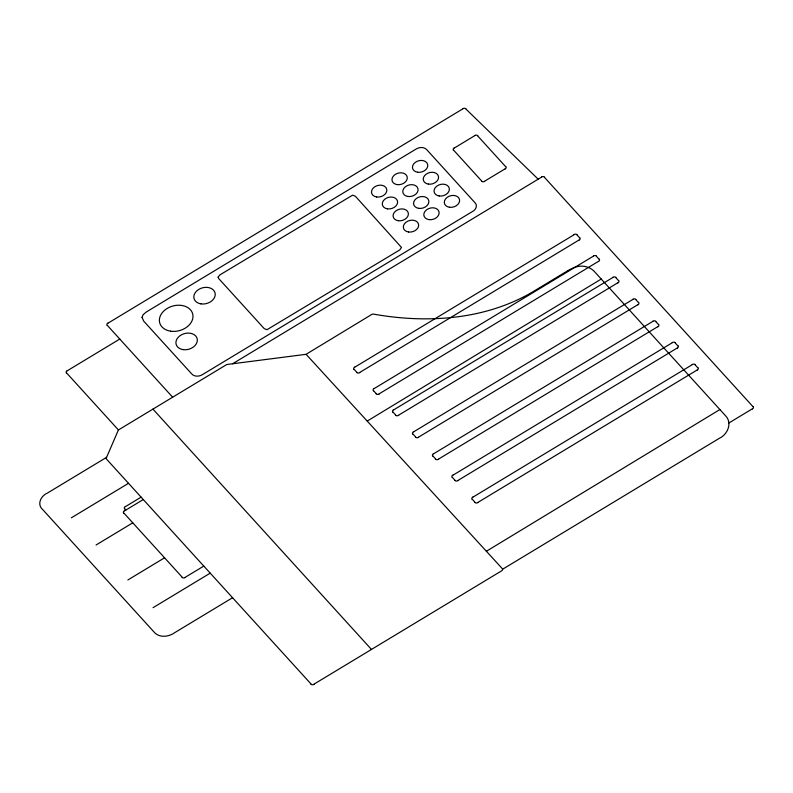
<?xml version="1.0" encoding="UTF-8"?>
<svg xmlns="http://www.w3.org/2000/svg" width="793" height="793" viewBox="0 0 793 793"><rect width="100%" height="100%" fill="white"/><g stroke="black" fill="none" stroke-linecap="round" stroke-linejoin="round"><path stroke-width="1.19" d="M313.889 684.22L501.652 570.811A2.052 1.536 -15.4 0 0 502.256 568.601L306.683 354.957A2.032 1.517 -15.4 0 0 305.84 354.461L371.689 314.494A2.062 1.536 -15.4 0 1 373.483 314.117C426.535 323.584 484.087 319.995 531.568 292.577L567.411 270.928M502.564 569.265L719.509 438.202C727.508 434.564 732.445 423.145 725.843 416.087L595.265 272.485C590.379 266.478 581.715 264.565 574.618 267.469M367.218 421.083L601.233 279.047M486.387 551.264L719.885 409.545M107.987 323.187L462.993 108.76M67.266 370.767L119.773 339.057M454.32 148.013L474.809 135.643M484.543 181.25L505.022 168.879M232.587 363.769L541.599 177.117M106.599 457.333L47.491 493.028C41.058 495.655 36.478 504.358 42.782 509.661L153.654 631.595C158.778 638.107 168.374 637.156 174.549 632.764L232.587 597.714M71.36 517.819L128.535 483.284M354.798 367.169L574.132 234.698M125.453 506.618L141.134 497.142M124.521 510.861L143.295 499.521M359.655 372.512L578.979 240.041M96.072 544.999L132.768 522.835M374.227 388.53L593.551 256.06M379.084 393.873L598.408 261.403M393.655 409.892L612.979 277.421M398.512 415.235L617.836 282.764M127.871 579.97L164.567 557.806M413.619 431.848L632.943 299.377M185.037 577.413L203.811 566.073M418.476 437.191L637.8 304.72M153.059 607.676L210.234 573.141M433.583 453.804L652.907 321.334M438.44 459.147L657.764 326.676M453.001 475.176L672.335 342.695M457.858 480.508L677.182 348.038M472.965 497.132L692.299 364.651M477.822 502.465L697.156 369.994M728.876 422.996L752.309 408.841M305.791 354.481L305.83 354.471A2.151 1.606 -15.4 0 0 304.958 354.451L227.343 364.443A2.052 1.527 -15.4 0 0 226.302 364.8L119 429.618A2.052 1.527 -15.4 0 0 118.167 430.51L106.391 457.809A2.101 1.566 -15.4 0 0 106.559 459.167L311.104 684.072M465.729 108.859L538.189 179.178M544.394 177.275L752.934 406.621M576.917 234.857L579.614 237.821M596.336 256.218L599.032 259.182M615.764 277.58L618.461 280.544M635.728 299.536L638.424 302.5M655.692 321.492L658.388 324.456M675.121 342.854L677.817 345.817M695.084 364.81L697.781 367.774M477.594 135.801L505.647 166.659M453.695 150.234L481.757 181.091M354.174 369.389L356.87 372.353M373.602 390.751L376.298 393.715M393.021 412.112L395.717 415.076M412.984 434.068L415.691 437.032M432.948 456.025L435.654 458.988M452.377 477.386L455.073 480.36M472.341 499.342L475.037 502.316M107.362 325.408L172.646 397.214M152.94 409.109L371.471 649.447M66.632 372.988L118.494 430.024M124.818 508.838L125.899 510.028M123.896 513.071L182.251 577.254M185.156 577.542A2.26 1.685 -15.4 0 1 182.073 577.363M123.718 513.18A2.26 1.685 -15.4 0 1 124.412 510.732M398.621 415.363A2.26 1.685 -15.4 0 1 395.538 415.185M392.842 412.221A2.26 1.685 -15.4 0 1 393.536 409.773M574.013 234.569A2.26 1.685 -15.4 0 1 577.096 234.748M579.792 237.712A2.26 1.685 -15.4 0 1 579.098 240.16M379.193 394.002A2.26 1.685 -15.4 0 1 376.12 393.824M373.424 390.86A2.26 1.685 -15.4 0 1 374.118 388.411M567.441 270.958A30.154 22.482 -15.4 0 1 574.598 267.429M359.774 372.631A2.26 1.685 -15.4 0 1 356.691 372.462M353.995 369.498A2.26 1.685 -15.4 0 1 354.689 367.05M438.549 459.276A2.26 1.685 -15.4 0 1 435.476 459.097M432.77 456.134A2.26 1.685 -15.4 0 1 433.464 453.685M457.977 480.637A2.26 1.685 -15.4 0 1 454.895 480.459M452.198 477.495A2.26 1.685 -15.4 0 1 452.892 475.047M418.585 437.32A2.26 1.685 -15.4 0 1 415.502 437.141M412.806 434.177A2.26 1.685 -15.4 0 1 413.5 431.729M477.941 502.593A2.26 1.685 -15.4 0 1 474.858 502.415M472.162 499.451A2.26 1.685 -15.4 0 1 472.856 497.003M692.18 364.532A2.26 1.685 -15.4 0 1 695.263 364.701M697.959 367.665A2.26 1.685 -15.4 0 1 697.265 370.123M314.008 684.349A2.26 1.685 -15.4 0 1 310.925 684.181M66.453 373.097A2.26 1.685 -15.4 0 1 67.147 370.648M107.184 325.517A2.26 1.685 -15.4 0 1 107.878 323.068M462.904 108.661A2.22 1.655 -15.4 0 1 465.868 108.76M541.49 176.998A2.26 1.685 -15.4 0 1 544.573 177.166M753.112 406.512A2.26 1.685 -15.4 0 1 752.418 408.97M593.442 255.941A2.26 1.685 -15.4 0 1 596.514 256.109M599.211 259.073A2.26 1.685 -15.4 0 1 598.517 261.521M672.216 342.576A2.26 1.685 -15.4 0 1 675.299 342.745M677.995 345.708A2.26 1.685 -15.4 0 1 677.301 348.167M612.86 277.302A2.26 1.685 -15.4 0 1 615.943 277.471M618.639 280.435A2.26 1.685 -15.4 0 1 617.945 282.893M652.788 321.215A2.26 1.685 -15.4 0 1 655.87 321.383M658.567 324.347A2.26 1.685 -15.4 0 1 657.873 326.805M124.64 508.947A2.26 1.685 -15.4 0 1 125.334 506.499M632.824 299.258A2.26 1.685 -15.4 0 1 635.907 299.427M638.603 302.391A2.26 1.685 -15.4 0 1 637.909 304.849M453.517 150.343A2.26 1.685 -15.4 0 1 454.211 147.894M474.69 135.524A2.26 1.685 -15.4 0 1 477.773 135.692M505.825 166.55A2.26 1.685 -15.4 0 1 505.131 168.998M484.652 181.369A2.26 1.685 -15.4 0 1 481.579 181.201M142.066 317.359L143.741 321.165L191.361 373.533C194.245 377.21 199.667 376.675 203.147 374.197L472.033 211.781C475.651 210.294 478.258 205.407 474.69 202.403L427.169 150.135C424.275 146.447 418.863 147.002 415.373 149.481L146.348 311.966L143.146 314.652L142.066 317.359M218.105 277.114L218.789 278.65L264.277 328.679L267.033 329.68L399.771 249.914L401.476 247.436L355.333 196.178L352.568 195.177L219.889 274.903L218.105 277.074M428.379 184.105A7.781 5.799 -15.4 0 0 438.44 176.264A7.781 5.799 -15.4 0 0 425.91 174.361A7.781 5.799 -15.4 0 0 428.379 184.105M418.694 208.351A7.781 5.799 -15.4 0 0 428.745 200.51A7.781 5.799 -15.4 0 0 416.226 198.607A7.781 5.799 -15.4 0 0 418.694 208.351M387.42 208.846A7.781 5.799 -15.4 0 0 397.471 201.006A7.781 5.799 -15.4 0 0 384.952 199.102A7.781 5.799 -15.4 0 0 387.42 208.846M183.084 349.624A10.884 8.118 -15.4 0 0 197.15 338.661A10.884 8.118 -15.4 0 0 179.634 335.994A10.884 8.118 -15.4 0 0 183.084 349.624M449.423 207.251A7.781 5.799 -15.4 0 0 459.484 199.41A7.781 5.799 -15.4 0 0 446.955 197.507A7.781 5.799 -15.4 0 0 449.423 207.251M200.986 303.878A10.884 8.118 -15.4 0 0 215.052 292.914A10.884 8.118 -15.4 0 0 197.536 290.248A10.884 8.118 -15.4 0 0 200.986 303.878M408.464 231.992A7.781 5.799 -15.4 0 0 418.516 224.151A7.781 5.799 -15.4 0 0 405.996 222.248A7.781 5.799 -15.4 0 0 408.464 231.992M397.105 184.61A7.781 5.799 -15.4 0 0 407.166 176.77A7.781 5.799 -15.4 0 0 394.636 174.866A7.781 5.799 -15.4 0 0 397.105 184.61M376.625 196.981A7.781 5.799 -15.4 0 0 386.687 189.14A7.781 5.799 -15.4 0 0 374.157 187.237A7.781 5.799 -15.4 0 0 376.625 196.981M398.205 220.722A7.781 5.799 -15.4 0 0 408.266 212.881A7.781 5.799 -15.4 0 0 395.747 210.978A7.781 5.799 -15.4 0 0 398.205 220.722M439.173 195.98A7.781 5.799 -15.4 0 0 449.234 188.139A7.781 5.799 -15.4 0 0 436.705 186.236A7.781 5.799 -15.4 0 0 439.173 195.98M407.899 196.476A7.781 5.799 -15.4 0 0 417.961 188.635A7.781 5.799 -15.4 0 0 405.431 186.732A7.781 5.799 -15.4 0 0 407.899 196.476M417.584 172.24A7.781 5.799 -15.4 0 0 427.645 164.399A7.781 5.799 -15.4 0 0 415.126 162.496A7.781 5.799 -15.4 0 0 417.584 172.24M170.624 331.187A17.089 12.747 -15.4 0 0 192.709 313.969A17.089 12.747 -15.4 0 0 165.212 309.785A17.089 12.747 -15.4 0 0 170.624 331.187M428.944 219.621A7.781 5.799 -15.4 0 0 439.005 211.781A7.781 5.799 -15.4 0 0 426.475 209.877A7.781 5.799 -15.4 0 0 428.944 219.621"/></g></svg>
